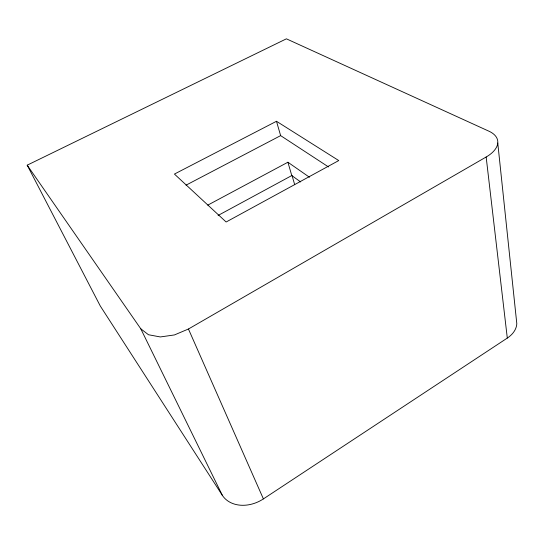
<?xml version="1.0" encoding="UTF-8"?>
<svg xmlns="http://www.w3.org/2000/svg" width="544" height="544" viewBox="0 0 544 544"><rect width="100%" height="100%" fill="white"/><g stroke="black" fill="none" stroke-linecap="round" stroke-linejoin="round"><path stroke-width="0.82" d="M507.3 338.076L486.159 157.005A34.36 17.68 -9.3 0 0 488.927 131.199L286.396 38.828L27.2 165.172L100.293 306.014L222.319 495.298A31.321 24.602 -29.6 0 0 263.398 498.909L507.3 338.076A29.124 19.87 -4 0 0 516.8 323.612L497.767 143.024M27.2 165.172L140.787 328.8L148.485 334.744L160.324 336.947L174.427 334.941L188.442 329.011L486.159 157.005M218.09 215.458L291.781 175.562L300.662 181.941M207.781 205.129L287.905 162.228L309.441 177.235M186.034 185.164L280.636 135.626L328.508 166.94M276.481 121.278L174.427 174.066L226.134 222L338.756 160.562L276.481 121.278L280.636 135.626M140.787 328.8L222.319 495.298M188.442 329.011L263.398 498.909M292.101 175.732L294.698 184.702M287.905 162.228L291.781 175.562"/></g></svg>
